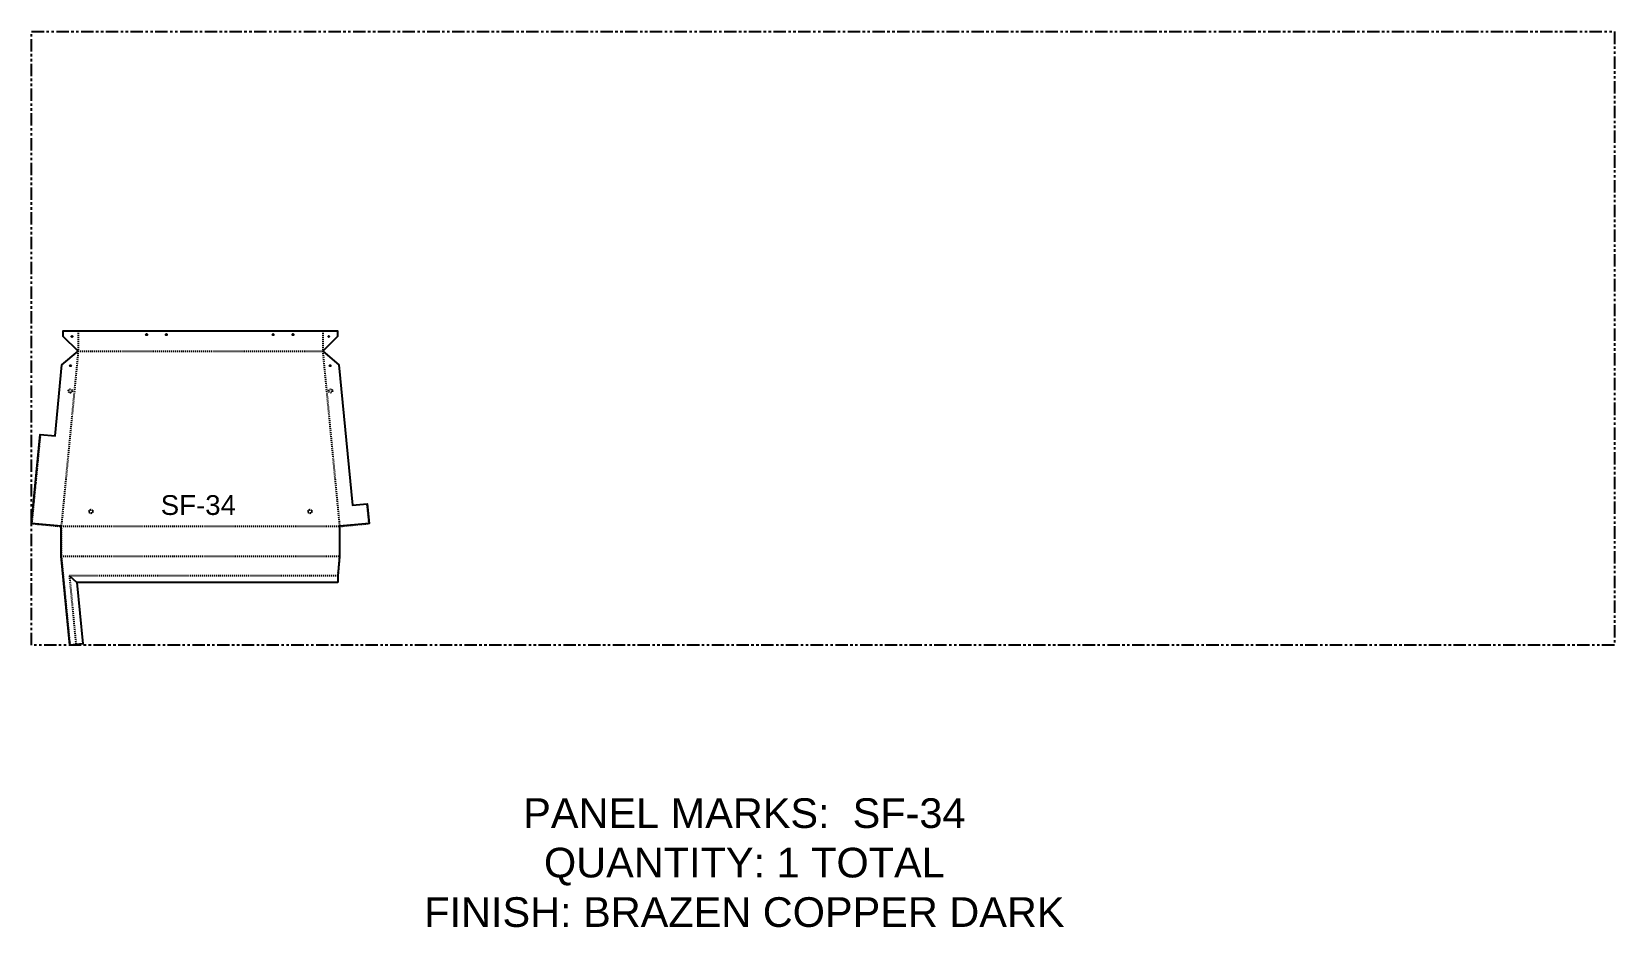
# Model space of a CAD drawing. Header units: inches. Extents: x 0 to 160, y -29 to 62.
import ezdxf

# ---------------------------------------------------------------- set-up
doc = ezdxf.new("R2010")
doc.units = ezdxf.units.IN
doc.header["$MEASUREMENT"] = 0
doc.linetypes.add('HIDDEN', pattern=[0.375, 0.25, -0.125])
doc.linetypes.add('PHANTOM', pattern=[2.5, 1.25, -0.25, 0.25, -0.25, 0.25, -0.25])
for name, color, linetype in [('CUT', 7, 'Continuous'), ('DIMS', 1, 'Continuous'), ('HOLES', 6, 'Continuous'), ('RELIEF', 82, 'Continuous'), ('ROUT', 1, 'HIDDEN'), ('SHEET', 5, 'PHANTOM'), ('TEXT', 2, 'PHANTOM'), ('WEEPS', 3, 'HIDDEN')]:
    doc.layers.add(name, color=color, linetype=linetype)
doc.styles.get("Standard").update_dxf_attribs({"font": 'arial.ttf'})

msp = doc.modelspace()

# ---------------------------------------------------------------- linework, layer by layer
at = {"layer": 'CUT', "ltscale": 0.25}
msp.add_lwpolyline([(30.94, 6.31), (4.57, 6.31), (5.17, 0.13), (3.86, 0), (2.99, 9), (2.99, 12), (0, 12.29), (0.87, 21.29), (2.37, 21.15), (3.06, 28.33), (4.7, 29.69), (3.2, 31.19), (3.2, 31.75), (30.92, 31.75), (30.92, 31.19), (29.42, 29.69), (31.05, 28.33), (32.43, 14.14), (33.92, 14.29), (34.12, 12.29), (31.13, 12), (31.13, 9), (30.94, 7)], close=True, dxfattribs=at)
at = {"layer": 'HOLES', "ltscale": 0.25}
for centre in [(4.08, 31.19), (11.62, 31.38), (13.62, 31.38), (24.42, 31.38), (26.42, 31.38), (30.04, 31.19), (3.93, 28.24), (30.18, 28.24)]:
    msp.add_circle(centre, 0.0625, dxfattribs=at)
at = {"layer": 'RELIEF'}
msp.add_line((4.57, 6.31), (3.9, 6.92), dxfattribs=at)
at = {"layer": 'ROUT', "ltscale": 0.25}
for p, q in [((4.7, 29.69), (29.42, 29.69)), ((2.99, 9), (31.13, 9))]:
    msp.add_line(p, q, dxfattribs=at)
for points in [[(4.7, 31.75), (4.7, 29.69), (2.99, 12), (2.99, 9), (3.86, 0)], [(29.42, 31.75), (29.42, 29.69), (31.13, 12), (31.13, 9), (30.94, 7), (3.81, 7), (4.48, 0.06)], [(0.87, 21.29), (0, 12.29), (2.99, 12), (31.13, 12), (34.12, 12.29), (33.92, 14.29)]]:
    msp.add_lwpolyline(points, dxfattribs=at)
at = {"layer": 'SHEET'}
msp.add_lwpolyline([(0, 62), (160, 62), (160, 0), (0, 0)], close=True, dxfattribs=at)
at = {"layer": 'WEEPS', "ltscale": 0.25}
for centre in [(3.91, 25.69), (30.21, 25.69), (5.99, 13.5), (28.13, 13.5)]:
    msp.add_circle(centre, 0.188, dxfattribs=at)

# ---------------------------------------------------------------- texts
at = {"layer": 'DIMS', "ltscale": 0.25, "insert": (16.85, 15.15), "char_height": 2, "attachment_point": 2}
msp.add_mtext_dynamic_manual_height_columns('SF-34', width=3.0859, gutter_width=10, heights=[0], dxfattribs=at)
at = {"layer": 'TEXT', "insert": (72.05, -22.01), "char_height": 3, "attachment_point": 5}
msp.add_mtext_dynamic_manual_height_columns('PANEL MARKS:  SF-34\\PQUANTITY: 1 TOTAL\\PFINISH: BRAZEN COPPER DARK', width=199.7409, gutter_width=1, heights=[0], dxfattribs=at)

doc.saveas('drawing.dxf')
